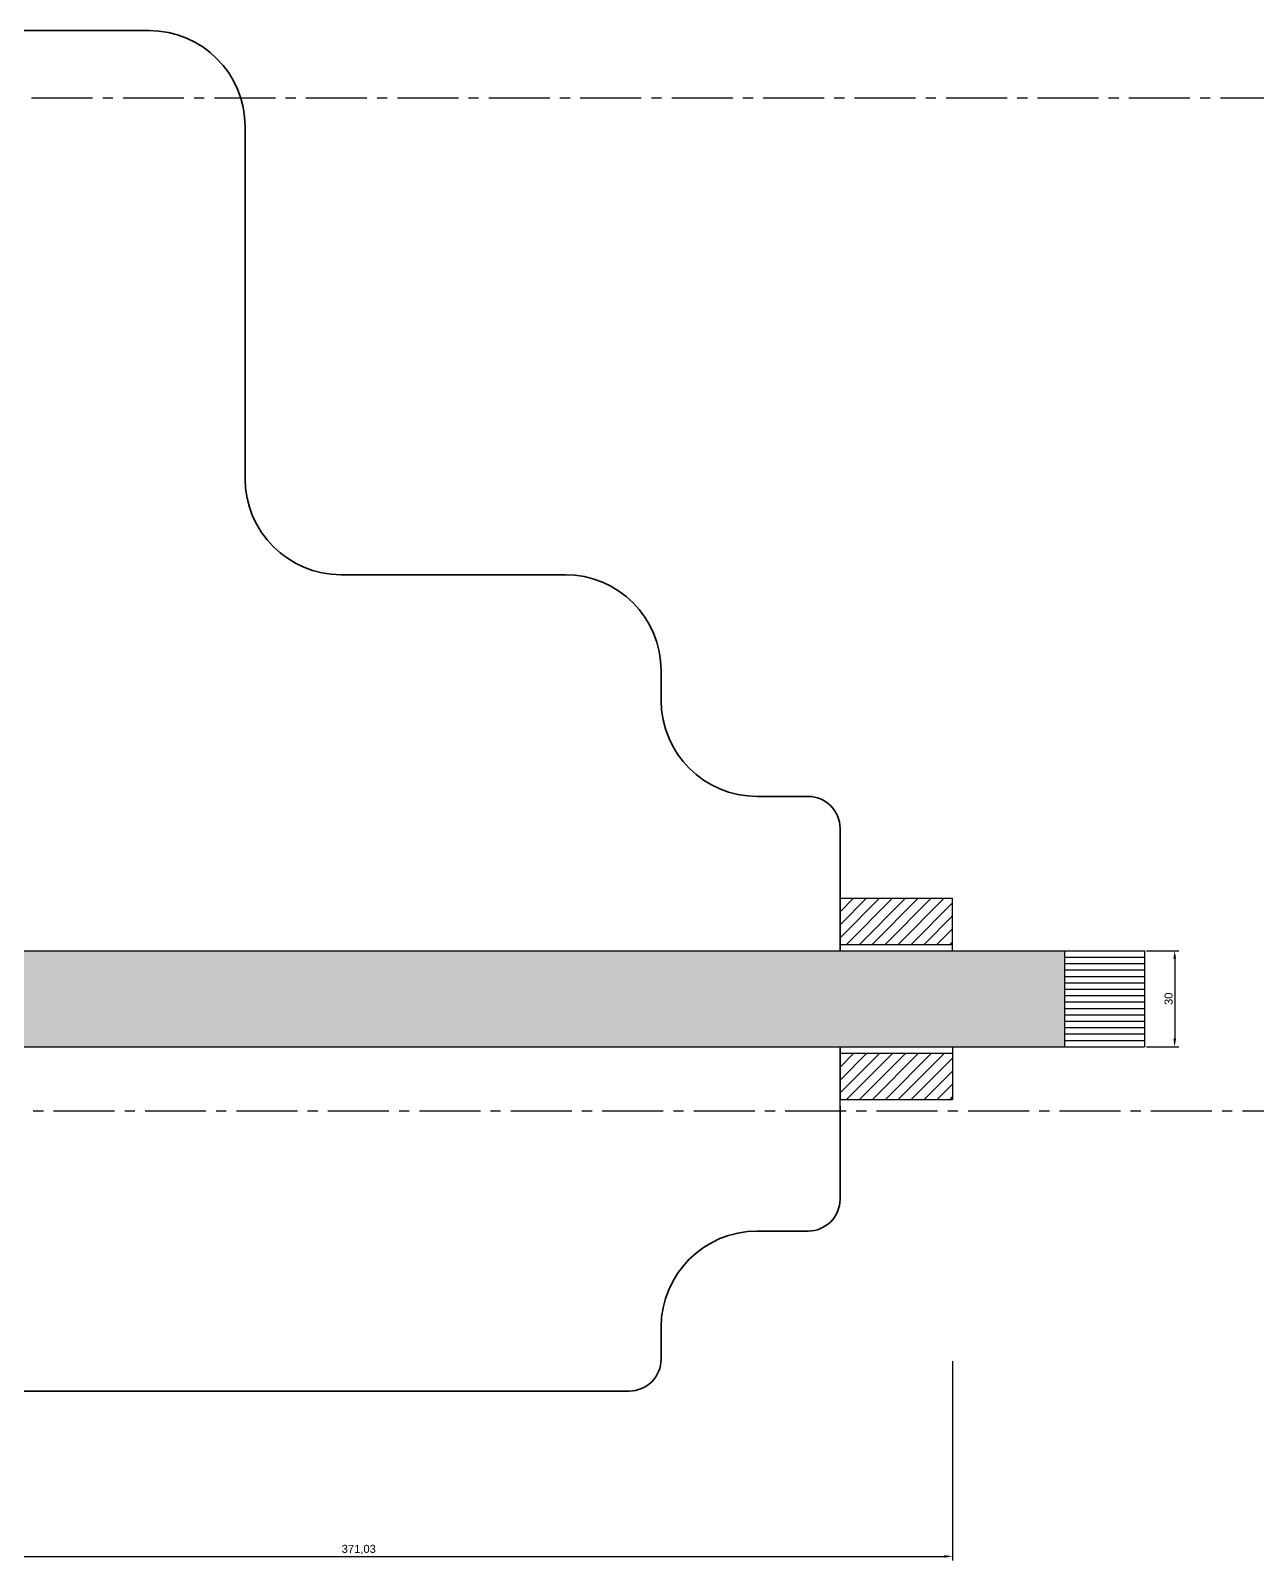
# Model space of a CAD drawing. Header units: millimetres. Extents: x 6030 to 8489, y 1264 to 2245.
# Drawn here: x 7194.1 to 7577.4, y 1623.2 to 2101.2 of the extents above; entities that cross this region are included whole.
import ezdxf

# ---------------------------------------------------------------- set-up
doc = ezdxf.new("R2010")
doc.units = ezdxf.units.MM
doc.linetypes.add('CENTER2', pattern=[28.575, 19.05, -3.175, 3.175, -3.175])
doc.layers.add('Layer1', color=173, linetype='Continuous')
doc.styles.get("Standard").update_dxf_attribs({"font": 'arial.ttf'})
doc.dimstyles.new('ISO-25', dxfattribs={"dimtxt": 2.5, "dimasz": 2.5, "dimexe": 1.25, "dimexo": 0.625, "dimtad": 1, "dimtxsty": 'Standard', "dimcen": 2.5, "dimadec": 0, "dimazin": 0, "dimtfac": 1, "dimtmove": 0, "dimatfit": 3, "dimfxl": 1, "dimarcsym": 0})

# ---------------------------------------------------------------- blocks, each defined once
blk = doc.blocks.new('*D13')
at = {"layer": 'Defpoints', "color": 0, "transparency": 16777216}
for p in [(7111.09, 1686.09), (7482.12, 1686.09), (7482.12, 1624.43)]:
    blk.add_point(p, dxfattribs=at)
at = {"layer": 'Layer1', "color": 0, "lineweight": -2, "transparency": 16777216}
for p, q in [((7111.09, 1685.46), (7111.09, 1623.18)), ((7482.12, 1685.46), (7482.12, 1623.18)), ((7113.59, 1624.43), (7479.62, 1624.43))]:
    blk.add_line(p, q, dxfattribs=at)
at = {"layer": 'Layer1', "color": 0, "transparency": 16777216}
for points in [[(7113.59, 1624.85), (7113.59, 1624.01), (7111.09, 1624.43)], [(7479.62, 1624.85), (7479.62, 1624.01), (7482.12, 1624.43)]]:
    blk.add_solid(points, dxfattribs=at)
at = {"layer": 'Layer1', "color": 0, "transparency": 16777216, "insert": (7296.6, 1626.56), "char_height": 2.5, "attachment_point": 5}
blk.add_mtext('371,03', dxfattribs=at)
blk = doc.blocks.new('*D14')
at = {"layer": 'Defpoints', "color": 0, "transparency": 16777216}
for p in [(7542.14, 1813.66), (7542.14, 1783.66), (7551.56, 1783.66)]:
    blk.add_point(p, dxfattribs=at)
at = {"layer": 'Layer1', "color": 0, "lineweight": -2, "transparency": 16777216}
for p, q in [((7542.76, 1813.66), (7552.81, 1813.66)), ((7551.56, 1811.16), (7551.56, 1786.16)), ((7542.76, 1783.66), (7552.81, 1783.66))]:
    blk.add_line(p, q, dxfattribs=at)
at = {"layer": 'Layer1', "color": 0, "transparency": 16777216}
for points in [[(7551.15, 1811.16), (7551.98, 1811.16), (7551.56, 1813.66)], [(7551.15, 1786.16), (7551.98, 1786.16), (7551.56, 1783.66)]]:
    blk.add_solid(points, dxfattribs=at)
at = {"layer": 'Layer1', "color": 0, "transparency": 16777216, "insert": (7549.66, 1798.66), "char_height": 2.5, "attachment_point": 5, "rotation": 90}
blk.add_mtext('30', dxfattribs=at)

msp = doc.modelspace()

# ---------------------------------------------------------------- hatches: boundary and pattern name
at = {"layer": 'Layer1', "true_color": 0xf7f281}
h = msp.add_hatch(color=51, dxfattribs=at)
h.dxf.hatch_style = 1
h.paths.add_polyline_path([(6731.089, 1843.663), (6731.089, 1853.663), (6726.089, 1848.663), (6726.089, 1823.663), (6726.089, 1813.663), (6721.089, 1813.663), (6701.089, 1813.663), (6701.089, 1783.663), (6721.089, 1783.663), (6731.089, 1783.663)])
h.paths.add_polyline_path([(6831.089, 1868.663), (6826.089, 1863.663), (6826.089, 1823.663), (6826.089, 1813.663), (6821.089, 1813.663), (6781.089, 1813.663), (6776.089, 1813.663), (6776.089, 1823.663), (6776.089, 1838.663), (6776.089, 1848.663), (6771.089, 1853.663), (6771.089, 1848.663), (6771.089, 1783.663), (6781.089, 1783.663), (6821.089, 1783.663), (6831.089, 1783.663)])
h.paths.add_polyline_path([(6771.089, 1848.663), (6767.089, 1848.663), (6758.089, 1848.663), (6758.089, 1841.663), (6752.101, 1841.663), (6752.101, 1840.663), (6758.089, 1840.663), (6758.089, 1833.663), (6767.089, 1833.663), (6771.089, 1833.663)])
h.paths.add_polyline_path([(6740.089, 1840.663), (6745.089, 1840.663), (6745.089, 1841.663), (6740.089, 1841.663), (6740.089, 1848.663), (6731.089, 1848.663), (6731.089, 1843.663), (6731.089, 1833.663), (6740.089, 1833.663)])
h.paths.add_polyline_path([(6691.089, 1813.663), (6641.089, 1813.663), (6641.089, 1783.663), (6691.089, 1783.663)])
edge = h.paths.add_edge_path()
edge.add_ellipse((6641.089, 1798.663), major_axis=(-30.152, 0), ratio=0.497485, start_angle=270, end_angle=450)
edge.add_line((6641.089, 1783.663), (6641.089, 1813.663))
h.paths.add_polyline_path([(7031.089, 1833.663), (7026.089, 1828.663), (7026.089, 1813.663), (7021.089, 1813.663), (6981.089, 1813.663), (6976.089, 1813.663), (6976.089, 1838.663), (6971.089, 1843.663), (6971.089, 1783.663), (6981.089, 1783.663), (7021.089, 1783.663), (7031.089, 1783.663)])
h.paths.add_polyline_path([(6931.089, 1843.663), (6926.089, 1838.663), (6926.089, 1813.663), (6921.089, 1813.663), (6881.089, 1813.663), (6876.089, 1813.663), (6876.089, 1823.663), (6876.089, 1863.663), (6871.089, 1868.663), (6871.089, 1863.663), (6871.089, 1783.663), (6881.089, 1783.663), (6921.089, 1783.663), (6931.089, 1783.663)])
h.paths.add_polyline_path([(6871.089, 1863.663), (6867.089, 1863.663), (6858.089, 1863.663), (6858.089, 1856.663), (6852.101, 1856.663), (6852.101, 1855.663), (6858.089, 1855.663), (6858.089, 1848.663), (6867.089, 1848.663), (6871.089, 1848.663)])
h.paths.add_polyline_path([(6840.089, 1855.663), (6845.089, 1855.663), (6845.089, 1856.663), (6840.089, 1856.663), (6840.089, 1863.663), (6831.089, 1863.663), (6831.089, 1848.663), (6840.089, 1848.663)])
h.paths.add_polyline_path([(6947.089, 1831.663), (6942.089, 1831.663), (6942.089, 1838.663), (6931.089, 1838.663), (6931.089, 1823.663), (6942.089, 1823.663), (6942.089, 1830.663), (6947.089, 1830.663)])
h.paths.add_polyline_path([(6971.089, 1838.663), (6960.089, 1838.663), (6960.089, 1831.663), (6954.101, 1831.663), (6954.101, 1830.663), (6960.089, 1830.663), (6960.089, 1823.663), (6971.089, 1823.663)])
h.paths.add_polyline_path([(7111.089, 1813.663), (7081.089, 1813.663), (7076.089, 1813.663), (7076.089, 1828.663), (7071.089, 1833.663), (7071.089, 1783.663), (7081.089, 1783.663), (7111.089, 1783.663)])
h.paths.add_polyline_path([(7071.089, 1828.663), (7060.583, 1828.663), (7060.583, 1821.663), (7054.595, 1821.663), (7054.595, 1820.663), (7060.583, 1820.663), (7060.583, 1813.663), (7071.089, 1813.663)])
h.paths.add_polyline_path([(7042.583, 1820.663), (7047.583, 1820.663), (7047.583, 1821.663), (7042.583, 1821.663), (7042.583, 1828.663), (7031.089, 1828.663), (7031.089, 1813.663), (7042.583, 1813.663)])
h.paths.add_polyline_path([(7156.089, 1813.663), (7111.089, 1813.663), (7111.089, 1783.663), (7156.089, 1783.663)])
h.paths.add_polyline_path([(7517.138, 1813.663), (7176.089, 1813.663), (7176.089, 1783.663), (7517.138, 1783.663)])
h.paths.add_polyline_path([(7133.583, 1804.744), (7138.717, 1804.744), (7138.717, 1809.896), (7133.583, 1809.896)], flags=24)
at = {"layer": 'Layer1', "true_color": 0xa953a0}
h = msp.add_hatch(dxfattribs=at)
h.set_pattern_fill('ANSI31', color=215, scale=0.9)
h.paths.add_polyline_path([(7482.12, 1781.663), (7446.998, 1781.663), (7446.998, 1767.224), (7482.12, 1767.224)])
h.paths.add_polyline_path([(7482.12, 1830.046), (7446.998, 1830.046), (7446.998, 1815.663), (7482.12, 1815.663)])

# ---------------------------------------------------------------- linework, layer by layer
at = {"linetype": 'CENTER2'}
msp.add_line((6029.665, 1763.663), (8488.502, 1763.663), dxfattribs=at)
at = {"layer": 'Layer1', "color": 30, "lineweight": 35, "true_color": 0xf8991e}
for p, q in [((7111.089, 2101.163), (7231.089, 2101.163)), ((7261.089, 2071.163), (7261.089, 1961.163)), ((7291.089, 1931.163), (7361.089, 1931.163)), ((7391.089, 1901.163), (7391.089, 1891.89)), ((7421.089, 1861.89), (7436.998, 1861.89)), ((7446.998, 1851.89), (7446.998, 1830.046)), ((7446.998, 1830.046), (7446.998, 1813.663)), ((7446.998, 1767.224), (7446.998, 1783.663)), ((7446.998, 1736.066), (7446.998, 1765.224)), ((7421.089, 1726.066), (7436.998, 1726.066)), ((7391.089, 1686.089), (7391.089, 1696.066)), ((7121.089, 1676.089), (7261.089, 1676.089)), ((7261.089, 1676.089), (7381.089, 1676.089))]:
    msp.add_line(p, q, dxfattribs=at)
at = {"layer": 'Layer1', "color": 30, "linetype": 'CENTER2', "true_color": 0xf8991e}
msp.add_line((6708.589, 2080.163), (8451.158, 2080.163), dxfattribs=at)
at = {"layer": 'Layer1', "color": 30, "true_color": 0xf8991e}
for p, q in [((7446.998, 1830.046), (7482.12, 1830.046)), ((7482.12, 1813.663), (7482.12, 1830.046)), ((7482.12, 1783.663), (7482.12, 1767.224)), ((7446.998, 1767.224), (7482.12, 1767.224))]:
    msp.add_line(p, q, dxfattribs=at)
at = {"layer": 'Layer1', "color": 241, "true_color": 0xf7abae}
for p, q in [((7176.089, 1813.663), (7542.138, 1813.663)), ((7517.138, 1813.663), (7517.138, 1783.663)), ((7517.138, 1813.663), (7542.138, 1813.663)), ((7517.138, 1811.663), (7542.138, 1811.663)), ((7542.138, 1813.663), (7542.138, 1783.663)), ((7517.138, 1809.663), (7542.138, 1809.663)), ((7517.138, 1807.663), (7542.138, 1807.663)), ((7517.138, 1805.663), (7542.138, 1805.663)), ((7517.138, 1803.663), (7542.138, 1803.663)), ((7517.138, 1801.663), (7542.138, 1801.663)), ((7517.138, 1799.663), (7542.138, 1799.663)), ((7517.138, 1797.663), (7542.138, 1797.663)), ((7517.138, 1795.663), (7542.138, 1795.663)), ((7517.138, 1793.663), (7542.138, 1793.663)), ((7517.138, 1791.663), (7542.138, 1791.663)), ((7517.138, 1789.663), (7542.138, 1789.663)), ((7517.138, 1787.663), (7542.138, 1787.663)), ((7176.089, 1783.663), (7542.138, 1783.663)), ((7517.138, 1785.663), (7542.138, 1785.663))]:
    msp.add_line(p, q, dxfattribs=at)
at = {"layer": 'Layer1', "color": 0}
for p, q in [((7446.998, 1815.663), (7482.12, 1815.663)), ((7446.998, 1813.663), (7482.12, 1813.663)), ((7446.998, 1783.663), (7482.12, 1783.663)), ((7446.998, 1781.663), (7482.12, 1781.663)), ((7446.998, 1765.224), (7446.998, 1767.224))]:
    msp.add_line(p, q, dxfattribs=at)
at = {"layer": 'Layer1', "color": 30, "lineweight": 35, "true_color": 0xf8991e}
for centre, radius, start, end in [((7231.089, 2071.163), 30, 0, 90), ((7291.089, 1961.163), 30, 180, 270), ((7361.089, 1901.163), 30, 0, 90), ((7421.089, 1891.89), 30, 180, 270), ((7436.998, 1851.89), 10, 0, 90), ((7436.998, 1736.066), 10, 270, 0), ((7421.089, 1696.066), 30, 90, 180), ((7381.089, 1686.089), 10, 270, 0)]:
    msp.add_arc(centre, radius, start, end, dxfattribs=at)

# ---------------------------------------------------------------- dimensions: what is measured, and where the dimension line sits
at = {"layer": 'Layer1', "color": 3}
dim = msp.add_linear_dim(base=(7551.564, 1783.663), p1=(7542.138, 1813.663), p2=(7542.138, 1783.663), angle=90, dimstyle='ISO-25', dxfattribs=at)
dim.commit()
dim.dimension.update_dxf_attribs({"geometry": '*D14', "text_midpoint": (7549.661, 1798.663)})
dim = msp.add_linear_dim(base=(7482.12, 1624.43), p1=(7111.089, 1686.089), p2=(7482.12, 1686.089), dimstyle='ISO-25', dxfattribs=at)
dim.commit()
dim.dimension.update_dxf_attribs({"geometry": '*D13', "text_midpoint": (7296.604, 1626.558)})

doc.saveas('drawing.dxf')
